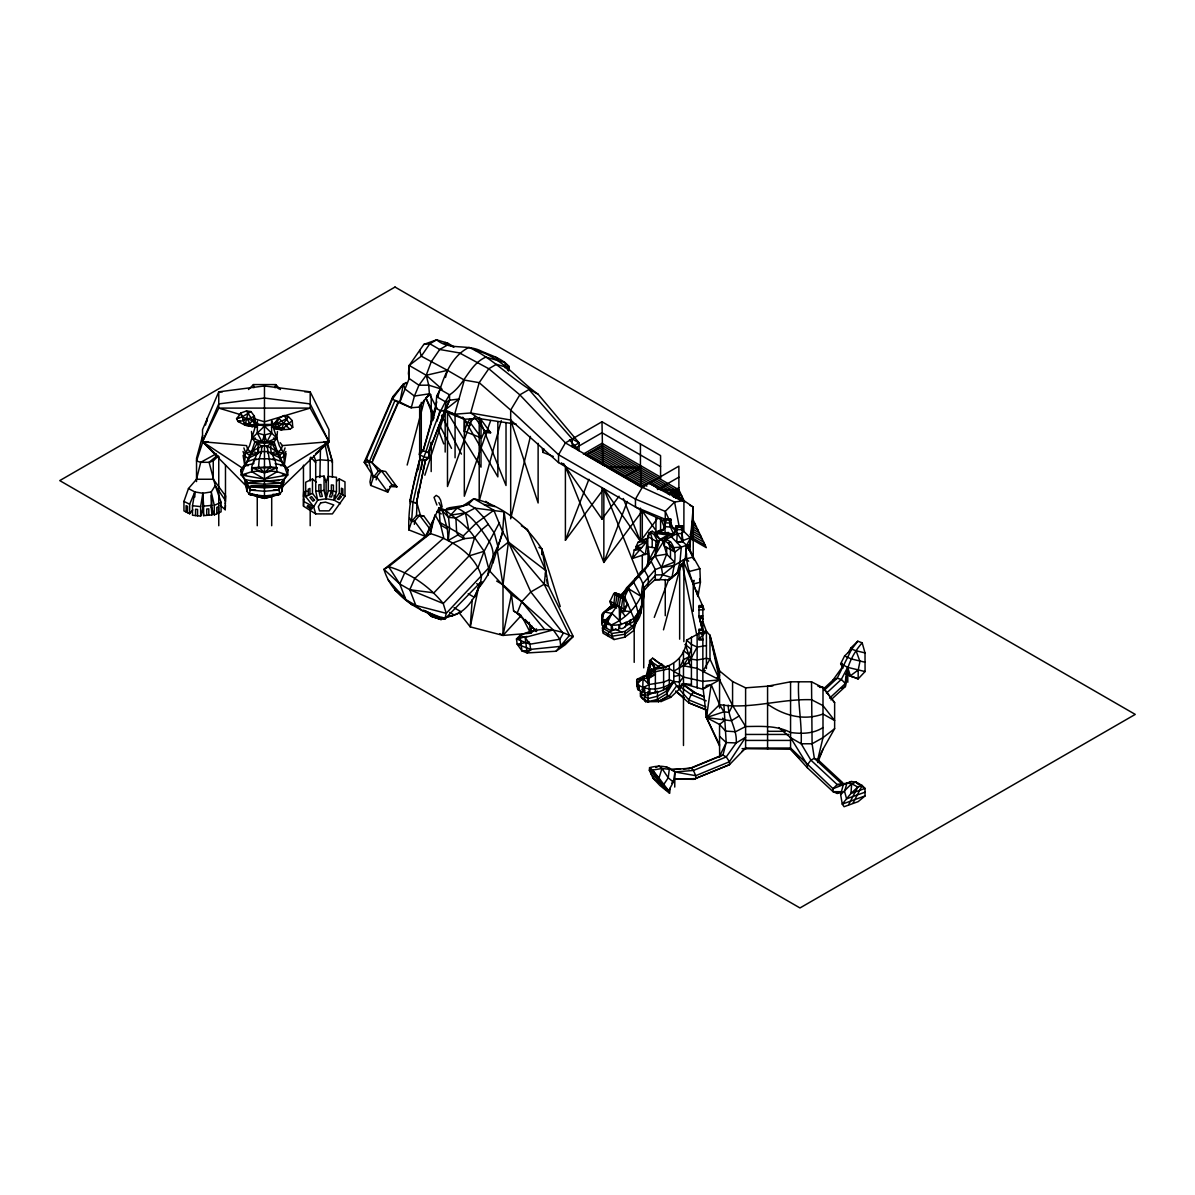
<?xml version="1.0" encoding="UTF-8"?>
<svg xmlns="http://www.w3.org/2000/svg" width="1195" height="1195" viewBox="0 0 1195 1195"><rect width="100%" height="100%" fill="white"/><g stroke="black" fill="none" stroke-linecap="round" stroke-linejoin="round"><path stroke-width="1.5" d="M453.921 346.774L447.722 343.189L436.638 339.828L423.807 344.414L409.198 365.446L409.168 378.501L399.892 402.073L392.229 399.264L392.886 396.635L403.387 384.148L406.315 382.46M683.764 769.012L691.143 768.161L722.975 755.046L726.202 742.573L723.916 704.916M408.824 529.893L411.558 521.662L416.502 515.642L419.594 515.239L429.946 528.997L425.913 536.6L408.824 529.893C408.063 506.008 413.44 482.048 419.923 458.835L419.579 452.741L423.359 449.858L436.787 401.834M850.945 647.869L851.691 649.169L856.083 650.752L859.952 661.507L858.204 670.007L858.159 678.894L846.015 674.219L858.159 678.894L865.075 671.56L865.016 652.918L862.178 642.805L857.786 641.222L850.945 647.869L848.345 652.515M649.124 483.333L683.913 500.6L693.249 507.053L690.576 538.034L686.572 545.293C684.287 563.218 691.905 580.053 697.985 596.454L700.419 582.189L699.882 568.745L686.572 545.293L682.061 540.932L682.539 525.964L676.056 525.875L676.684 530.61L673.562 533.911L668.289 535.046C657.892 548.251 651.469 564.294 638.966 576.124C648.108 588.702 643.851 607.344 633.843 618.263C625.194 624.014 612.945 628.286 603.385 622.266L601.802 619.533L602.489 613.618L613.498 606.268L615.201 592.854L624.671 596.873L633.843 618.263L633.843 621.43L630.542 623.297L630.542 619.951M508.607 371.092L508.667 366.088C501.482 358.097 490.458 355.318 481.002 350.986C466.842 343.801 449.201 350.568 436.638 339.828L429.812 343.772L423.807 344.414M387.822 489.278L387.778 492.116L370.674 485.409L369.972 481.839L371.555 473.549L364.206 462.241L392.886 396.635M649.378 669.364L649.587 660.626L652.589 658.206L665.735 667.527M277.449 431.47L276.837 438.132L264.468 443.001L262.063 441.866L257.298 433.053L257.403 421.178M674.742 787.072L674.936 771.94C668.259 765.308 658.116 765.308 649.587 767.653L649.333 770.237L652.978 778.139L659.909 785.473L669.558 793.256L670.261 788.102M251.831 493.849L256.656 496.478L264.468 498.375L279.615 494.342L281.93 491.22L283.185 481.63M648.362 550.387L647.66 566.176C651.155 555.451 645.494 543.8 648.81 533.179L650.304 532.328L654.098 534.523L662.911 541.32L677.162 533.448L682.061 533.717L683.107 541.947L676.788 542.41L677.162 533.448L676.056 525.875L682.539 525.964L681.897 529.251M286.113 453.607L284.425 464.153L283.484 452.591C275.179 453.607 270.115 444.092 261.75 446.123L254.849 441.866L252.115 438.132L257.298 433.053L264.468 435.025L266.873 441.866L271.638 433.053L271.549 421.178M641.043 612.96L643.104 591.794L648.317 585.625L655.278 579.485L669.155 579.963L671.978 577.693C673.741 566.042 678.596 552.105 670.47 541.783L666.676 539.602L662.911 541.32L666.676 554.166L674.458 562.053L655.278 569.582L643.104 583.429C638.937 596.813 646.032 611.84 635.441 623.387L642.163 605.327L643.732 587.985L655.921 574.9L662.687 574.855L671.978 577.693L677.192 572.958L685.377 559.17M303.5 496.552L303.724 491.847L307.04 491.235M303.575 500.317L303.635 499.137M336.706 481.092L339.29 478.866L344.982 481.854L344.982 496.209L332.404 513.895L315.689 513.895L303.5 506.187L303.724 491.847M192.768 509.817L189.661 513.745L183.955 510.922L183.955 501.407L188.466 488.561L196.533 479.255L213.248 479.255L225.452 495.746L225.228 500.197L215.279 485.603L209.08 462.301L217.281 455.519M225.302 503.812L225.362 502.707M220.253 505.291L225.228 509.712L225.452 505.246M688.678 561.217L686.318 558.827L686.587 553.703M686.856 548.565L687.05 545.144L694.295 560.141M320.469 448.603L319.872 477.582M482.063 581.905L477.761 589.105C488.65 576.005 498.942 559.126 489.502 541.933C480.987 528.788 471.741 514.94 457.102 508.069L449.664 507.711L446.497 508.652M671.426 536.854L673.562 533.911L670.425 526.995L670.903 519.242L664.42 519.153L665.167 533.239L671.426 536.854L681.299 547.071L680 561.784L677.192 572.958L669.155 579.963M472.204 599.621L470.247 626.867L503.005 635.426L530.61 633.216L536.51 628.899M545.503 574.242L545.756 570.598L541.947 549.147C526.651 525.173 501.81 505.067 473.847 498.718L463.287 505.619L449.664 507.711L451.366 508.697M261.346 452.935L261.75 446.123L251.07 451.889L245.468 452.591L244.512 464.153L243.108 455.37M430.962 525.74L423.792 515.971L419.594 515.239L414.65 521.259L411.558 521.662L412.962 502.617L422.567 460.224L425.793 452.173C432.037 432.112 438.356 412.424 449.544 394.813C464.87 385.014 469.112 364.4 485.872 357.111L505.291 362.638L505.291 368.045M492.908 563.203L502.632 531.715L504.081 511.863L475.012 508.144L468.365 504.29L463.287 505.619M853.021 803.115L862.178 785.488L857.786 787.072L850.945 793.48L865.016 788.431L856.083 782.127L851.691 783.711L850.945 793.48L842.266 804.115L844.073 806.715L858.159 801.651L865.075 795.915L865.016 788.431L862.178 785.488L856.083 782.127L851.333 781.515L833.034 788.7L790.567 748.04L745.605 748.04L741.736 751.595M487.948 575.422C488.725 559.857 499.704 546.937 502.632 531.715L493.834 510.25L473.847 498.718L468.365 504.29L457.102 508.069L442.255 510.758L439.103 507.681L425.644 536.196L383.968 569.313C391.915 596.38 419.236 611.915 444.869 618.95L480.539 582.368L481.451 576.483C475.087 554.196 451.68 539.781 430.334 533.597L425.644 536.196M437.714 397.233C442.852 378.681 450.575 356.394 469.023 347.386C494.64 359.142 513.387 381.399 538.123 394.231L579.067 442.882L579.067 450.769L569.432 439.805M432.889 420.461L435.652 408.182L436.653 396.68L438.012 393.558L437.519 396.874M257.463 427.168L245.095 425.226L238.014 421.491L236.58 418.743L240.897 412.977L246.499 410.946L254.595 423.254L264.468 426.152L276.837 438.132L274.103 441.866L279.301 457.461L288.07 469.889L287.622 475.042L281.034 483.243L281.034 486.41L247.903 486.41L244.885 482.481L244.885 479.314L247.903 483.243L247.903 486.41M689.395 550.417L690.576 538.034L683.884 531.446L683.913 500.6L674.592 502.049L642.298 487.276L565.399 442.882L519.84 394.843L488.785 368.732L459.448 352.913L439.715 349.493L429.812 343.772L421.282 356.185L409.198 365.446L408.436 373.467L409.168 378.501L418.937 385.223L428.721 385.178L440.462 388.778M679.88 565.16L683.062 563.487L685.273 558.827L686.572 545.293L689.978 544.233M376.201 479.882L376.515 476.76L381.444 470.74L385.656 471.487L396.919 486.828L389.66 486.529M414.351 524.381L414.65 521.259L425.913 536.6M469.919 425.779L470.233 422.657L474.445 417.055L484.797 430.827L490.637 432.724L479.374 417.369M258.464 467.753L259.285 458.775L261.346 451.561L267.605 451.561L271.355 452.935L275.179 460.194L277.15 471.726L264.468 479.076L241.33 475.042L240.882 469.889L249.65 457.506L254.849 441.866L274.103 441.866L274.103 445.212M654.516 579.978L659.789 579.665L662.687 574.855L661.447 567.565L655.174 555.989L655.995 541.201M448.215 540.513L447.378 528.952L442.255 510.758L448.528 517.42L455.907 517.943L475.012 508.144L483.796 517.465L488.217 524.276L481.346 529.938L474.624 537.601L464.228 538.676L457.849 534.987L448.215 540.513L449.589 527.802L448.528 517.42L445.257 510.086L439.103 507.681L440.044 522.499L443.763 537.944L404.806 572.629L399.787 583.967L405.852 599.666L411.752 604.685L414.859 605.581M462.077 417.309L464.541 419.863L464.392 431.305L481.495 437.997L484.797 430.827M689.44 550.118L693.249 514.94M556.034 651.245L569.507 635.426C553.479 627.48 536.256 627.629 519.944 635.411L516.479 638.966L517.166 644.15L521.976 650.931L527.159 652.933L556.034 651.245L565.265 644.688L573.241 636.487L569.507 635.426L544.203 584.236L545.756 570.598L527.473 529.355L521.364 525.83M250.995 485.977L281.318 485.977L278.659 490.069L264.468 491.264L250.278 490.069L250.278 486.903L264.468 487.814L278.659 486.903L279.615 494.342L264.468 496.941L249.337 494.342L247.021 491.22L247.634 485.977L250.278 490.069L249.337 494.342L264.468 498.375L272.296 496.478L277.106 493.849M499.824 633.589L503.005 635.426L503.005 584.728L508.413 542.037L504.081 511.863L504.081 515.553M288.07 469.889L284.022 465.632L279.301 457.506L279.645 454.951L277.867 451.889L281.243 449.514L282.393 445.615L280.153 442.643M655.278 579.485L655.278 569.582L651.17 561.381L626.524 588.015L621.086 596.2L638.966 576.124L638.966 577.469M417.219 498.599L416.502 515.642M417.727 494.954L418.235 491.294M421.282 469.366L422.567 460.224L419.923 458.835L419.579 452.741M862.178 642.805C851.542 654.86 844.85 670.231 845.388 686.498L830.913 699.897M275.044 387.718L275.492 384.581L253.445 384.581L248.5 389.525M719.689 757.212L719.554 746.024L706.439 717.568L711.204 684.571L706.2 685.542M664.271 529.161L665.062 523.903M418.25 469.74L419.923 458.835M669.558 793.256L668.617 790.761L673.353 782.068L674.936 771.94L666.272 766.846M241.853 473.041L240.882 469.889L244.93 465.632L249.635 457.461L249.292 454.951L245.468 452.591L249.531 445.884L256.507 422.522M522.2 617.008L530.61 633.216L531.79 625.911M431.246 442.703L428.811 451.665L429.169 457.76L424.016 456.968L419.221 454.458L423.164 450.799L428.617 452.606L444.659 411.334L446.168 402.177L449.544 400.22L458.985 399.01L445.063 409.96L428.811 451.665L429.169 457.76L425.39 460.658L416.293 503.304L409.78 500.959L420.117 457.894M615.589 604.312L617.337 593.691L615.201 592.854L613.767 593.557L610.107 601.145L610.69 603.804L616.605 608.061M619.159 606.373L620.892 595.752L622.774 595.782L628.57 588.747L641.043 596.395C634.904 609.136 624.089 619.189 611.287 625L611.287 629.855L610.122 630.243L606.731 628.286L605.148 623.282L606.731 622.371M648.317 585.625L648.317 577.185L644.21 569.836L640.102 572.435M188.466 488.561L194.83 491.937L192.5 505.724L192.5 515.239L200.64 516.12L200.64 506.605L202.851 493.251L211.261 491.937L215.279 485.603L221.075 502.303L221.075 511.818L214.278 514.881L211.261 507.188L211.261 495.327M275.179 463.63L284.216 465.602L287.622 475.042L264.468 479.076L251.801 471.726C249.919 461.33 261.75 453.219 257.254 443.001L271.698 443.001L274.103 441.866M206.765 421.596L207.377 418.056L205.495 425.061M606.552 622.266L604.969 623.178L617.367 605.342L618.831 596.484L620.892 595.752L622.909 597.306L619.563 620.653L621.445 624.567M428.094 612.438L444.869 618.95L446.243 613.334L443.226 603.535L409.78 589.732L399.787 583.967L383.968 569.313L388.629 566.684L430.334 533.597L432.62 521.528M639.25 610.54L633.843 630.497L624.88 637.144L614.066 639.549L603.012 633.171L602.429 628.002L603.833 625.015M669.962 524.172L670.903 519.242L664.42 519.153L665.525 526.726L659.789 532.597L673.562 533.911L675.041 530.55L669.962 524.172L670.425 526.995L665.525 526.726M857.786 641.222L851.691 649.169L844.581 655.98L840.653 663.703L847.673 667.348L847.793 674.159L845.388 686.498L841.31 688.29M669.29 666.033L655.368 668.453L651.32 660.715C647.287 667.826 645.24 676.908 649.139 684.511L663.613 682.136L669.29 679.791L673.786 681.538L679.477 681.986L683.48 677.057L702.854 681.374L719.554 679.895L732.58 705.453L745.605 726.53C760.767 726.396 776.66 725.245 790.567 732.505C801.651 733.969 813.302 733.879 822.996 727.561M423.359 449.858L423.164 450.799L436.041 406.793L436.787 408.227L429.393 393.797L428.721 385.178L426.227 375.275L431.186 361.891L439.715 349.493L446.542 345.549M429.513 456.042L425.584 459.716L416.711 502.258L420.715 516.374L423.792 515.971M478.881 585.864L470.247 626.867L458.85 612.333M240.897 412.977L245.095 425.226L253.161 421.118L254.266 416.039L250.98 411.588L246.499 410.946M468.201 593.766L474.49 597.395L480.539 582.368C475.804 597.38 465.482 614.514 448.334 616.471M638.713 547.101L634.321 549.954L632.289 558.528L648.482 553.27M842.759 782.74L817.768 759.587L822.996 737.644L822.996 687.364L817.963 686.229M530.416 436.429L510.683 518.824L510.683 410.079L519.84 394.843L528.982 389.555L572.226 438.938L579.067 442.882L572.226 446.825L572.226 438.938M247.021 491.22L245.946 486.619L246.663 483.646M281.034 486.41L284.051 482.481L284.051 479.314L281.034 483.243L264.468 484.184L247.903 483.243L241.33 475.042L251.801 471.726L252.593 468.485M196.533 479.255L200.715 462.301L216.19 453.831M430.334 533.597L435.01 514.731L441 525.262L447.378 528.952M694.22 580.411L693.324 584.026L700.419 582.189L699.538 579.037M281.497 460.822L271.698 443.001L270.473 447.692L271.355 452.935M247.455 460.822L257.254 443.001M865.075 795.915L842.266 804.115L840.653 794.69L843.267 784.682L846.194 783.636M407.166 465.034L424.569 399.713M648.302 667.736L651.32 660.715L647.033 676.191M663.479 629.84L680.926 564.981M202.657 435.548L196.533 458.297L196.533 481.585M437.056 421.208L439.969 410.453L435.652 408.182M479.688 499.241L501.243 420.595M315.689 513.895L313.673 506.814L317.691 500.137L326.101 498.748L328.311 490.727L328.311 476.372L336.452 477.298L336.452 491.653L334.107 500.137L340.47 503.692M647.063 564.847L648.915 560.336L655.174 555.989L659.76 539.483L668.289 535.046L666.676 539.602M445.466 377.471L447.483 370.345L421.282 356.185L419.669 350.434M516.3 424.165L479.21 418.594L464.317 419.221L454.683 414.217L464.317 380.07L447.483 370.345L426.227 375.275L418.937 385.223L414.426 396.068L411.244 407.779L394.828 400.758L369.404 461.718L365.013 462.39L392.229 399.264L403.387 384.148L406.479 383.251M200.64 516.12L202.851 508.502L202.851 493.251L194.83 491.937L189.661 504.23L189.661 513.745M439.969 410.453L444.659 411.334L449.544 400.22L449.544 394.813L440.029 389.331L436.653 396.68L446.168 402.177M641.043 596.395L633.783 582.473L626.524 588.015L628.57 588.747L636.069 604.864L638.055 612.677L633.843 626.852L624.88 634.216L611.915 636.233L602.429 630.766L604.521 626.27M700.001 632.827L686.587 640.132C685.213 659.102 669.11 669.334 651.32 669.29L649.139 671.291L655.368 668.229L651.32 663.165L647.421 672.217M625.119 616.127L621.251 610.735L624.044 611.511L627.674 604.237L622.909 597.306L624.671 596.873L628.57 588.747L620.877 594.677L613.767 593.557L623.88 599.397L624.029 611.496L621.251 610.735L617.367 605.342L604.386 611.9L601.802 619.533L604.969 619.697L611.287 625M440.044 522.499L463.272 535.913L464.228 538.676L452.651 543.083L414.784 578.395L409.78 589.732L433.919 592.825L469.037 555.929L474.624 537.601C467.364 525.89 455.564 518.645 445.257 510.086M623.88 599.397L624.671 596.873M655.756 767.459L658.968 766.07L661.985 768.505L658.983 778.02L668.617 790.761L663.165 785.309L652.978 778.139M424.837 475.252L445.406 411.319M202.806 441.956L196.533 460.971L200.715 462.301L209.08 462.301L213.248 460.971L218.147 456.087M370.674 485.409L373.423 477.163L378.367 471.144L381.444 470.74L391.796 484.513L396.919 486.828L394.35 484.632M464.392 431.305L467.14 423.06L470.292 418.862M553.285 456.43L543.023 452.412L544.128 449.111M276.463 428.482L281.497 429.812L283.738 423.179L288.458 416.667L292.237 420.61L292.745 427.347L289.892 429.229L281.497 429.812L274.79 428.841L271.399 424.449L257.537 424.449L255.416 422.268L254.266 416.039L250.636 418.22L245.035 419.131M285.889 451.456L284.305 456.132L280.347 458.492L279.645 454.951L283.484 452.591L285.067 447.916M490.667 420.506L464.317 496.239L464.317 419.221L444.42 411.364M633.843 630.497L633.843 624.731L638.055 612.677L638.055 616.814L635.979 619.458M275.179 460.194L269.652 458.775L259.285 458.775L253.773 460.194L253.773 463.63L244.736 465.602L241.33 475.042L246.573 475.042M471.696 419.176L447.483 486.514L447.483 412.619L444.973 409.915M499.45 522.603L484.124 551.268L478.388 566.654L443.226 603.535C429.274 586.237 410.019 572.958 388.629 566.684L399.787 583.967M654.262 617.397L669.066 578.485M563.577 463.511L565.399 466.543L565.399 540.23L588.911 479.285M627.36 501.482L603.848 562.427L565.399 466.543L561.381 462.853M663.195 530.446L665.152 525.367M675.608 498.285L678.88 489.816L601.981 445.421L585.52 454.936L605.387 466.394M666.676 547.37L666.676 554.166L661.447 567.565L674.309 565.369L685.273 558.827M817.768 762.544L822.996 749.235L834.633 728.681L834.633 702.63L822.996 687.364L819.65 687.364M339.29 478.866L339.29 493.221L334.107 500.137L326.101 498.748L326.101 481.929L328.311 476.372M650.543 666.078L647.033 674.219L637.04 684.152C648.093 692.114 663.479 689.649 673.786 681.538L673.786 663.643M638.548 685.019C638.832 698.388 635.65 681.075 637.04 679.372L647.033 678.162L650.543 670.007M647.421 678.342L651.32 669.29L655.368 671.754L669.29 668.692L683.48 677.057M647.033 678.162L648.302 678.76L649.139 677.416L651.32 669.29M824.027 690.456L837.172 678.237L851.691 649.169M378.367 471.144L372.123 462.435L398.637 402.058M444.659 411.334L449.544 400.22M655.995 547.997L648.213 546.892L648.915 560.336L659.76 539.483L655.995 533.433L652.201 531.237L648.81 533.179M372.571 459.761L397.801 402.79M285.172 477.791L286.591 474.624M846.359 677.296L847.793 674.159L853.021 677.431M706.424 645.584L697.133 647.078L688.828 662.553L673.786 671.127M608.121 621.519L608.121 623.178L606.552 624.089L611.974 613.453L604.386 611.9L612.258 604.834M688.843 768.803L719.704 756.121L726.202 742.573L736.195 742.932L745.605 737.285L729.458 761.738L729.458 764.695L693.458 779.334L674.742 778.961L671.724 783.248M818.276 759.049L822.996 749.235M638.055 612.677L634.216 620.653L634.216 617.77M679.477 668.005L683.48 659.7L688.828 656.817L683.48 665.779L697.133 668.393L719.554 679.895L702.854 689.246L683.48 683.734L679.477 686.528L676.624 685.915L673.786 681.538C667.885 688.529 659.222 693.429 649.901 693.07L649.901 688.738M647.436 538.467L638.175 542.171L647.391 540.991L645.285 554.614L639.848 549.76L634.321 549.954L641.595 547.713L635.815 546.937L638.175 542.171L647.75 538.153M691.412 667.871L688.828 662.553L688.828 654.711L691.412 649.468L685.288 644.508L686.587 644.508M638.339 684.451L637.04 686.378M848.629 804.698L857.786 787.072L851.691 783.711L846.941 783.098L844.581 791.463L846.598 798.798L865.046 792.18M865.075 671.56L847.673 667.348L841.31 679.417L826.477 693.175M391.796 484.513L387.778 492.116L376.515 476.76L373.423 477.163L371.555 473.549M604.969 619.697L603.385 622.266L611.974 613.453L619.563 620.653L619.309 608.778L624.029 611.496M652.201 531.237L647.75 536.45L658.385 542.59L654.098 534.523L655.995 533.433L668.677 532.492M257.298 433.053L264.468 426.152L274.701 424.539L278.689 418.19L284.141 415.516L288.458 416.667M244.93 465.632L247.455 461.614L255.909 458.566M255.76 427.168L257.537 424.449M634.186 555.705L632.289 558.528L647.391 540.991L635.815 546.937M254.595 423.254L254.266 416.039L254.595 423.254L252.025 427.033L252.025 426.227L245.095 425.226L247.918 413.111M625.388 622.565C628.734 627.465 616.934 632.304 620.115 624.626M283.902 428.243L277.046 427.407L274.701 423.732L278.689 418.19L285.052 424.464M823.594 688.798L833.034 680.015L843.267 665.764M841.848 792.166L837.172 793.435L833.034 791.658L807.402 767.802L807.402 764.845L810.882 760.125L814.348 758.362L817.768 759.587M565.399 540.23L603.848 488.74L640.43 541.305L657.519 518.421M565.399 466.543L601.981 519.108L619.07 496.224M664.898 521.289L642.298 510.937L603.848 562.427L603.848 488.74L638.862 576.065M673.502 497.03L678.88 489.816L684.66 502.005M624.716 627.27L625.388 626.374M640.49 693.13L647.989 698.612L657.459 696.207L666.511 691.098L673.786 681.538L666.511 693.847L657.459 699.374L647.989 701.779L640.49 696.297L640.49 690.322M429.393 393.797L419.012 407.092L411.244 407.779L399.892 402.073L403.387 384.148L405.135 389.062L414.426 396.068L429.393 393.797L431.186 395.067M271.399 424.449L274.447 423.314L278.689 418.19L276.732 423.105L281.497 429.812L292.237 420.61M448.528 517.42L457.102 508.069M463.272 535.913L476.297 523.081L493.834 510.25M704.049 634.022L706.424 631.393L702.854 621.564L700.27 621.564L698.985 616.008L698.985 605.536L702.854 605.536L702.854 689.246L705.647 686.946M521.364 615.395L503.005 635.426L511.43 594.512L489.517 570.807M851.691 783.711L840.653 794.69M745.605 748.04L729.458 764.695L693.458 779.334L693.458 778.543M494.745 553.001L508.413 542.037L545.756 570.598L548.52 586.237L573.241 636.487L560.799 646.346L530.625 649.378L517.166 644.15L529.549 642.073M625.105 606.836L627.674 604.237M719.554 744.754L706.439 717.568L719.554 704.647C750.565 709.576 780.723 698.642 811.524 699.717L822.996 705.633L834.633 720.555L822.996 714.012C803.832 721.048 783.771 715.626 767.578 704.124M270.488 467.753L270.488 466.872L251.801 467.753L264.468 472.682L277.15 467.753L270.488 466.872L264.468 472.682L257.478 471.144L251.801 471.726M282.125 487.067L328.954 441.732L328.954 429.647L310.192 391.84L264.468 385.955L218.76 391.84L202.523 429.647L202.523 441.732L247.007 486.873M425.779 611.228L431.171 616.291L432.754 614.768M654.681 700.808L661.149 701.525L670.679 697.357L679.477 689.067L683.48 683.54L691.412 684.496M829.599 698.164L845.388 683.54L841.31 679.417L837.172 678.237L833.034 680.015M315.555 453.756L328.954 441.732L310.192 403.925L264.468 398.04L218.76 403.925L202.523 441.732L218.76 456.998M602.489 613.618L612.378 605.148M640.49 696.297L645.659 701.719L658.535 701.629L669.349 695.863L676.624 685.915L679.477 689.067L679.477 658.564M281.497 429.812L283.902 427.765M662.687 574.855L674.309 565.369M250.98 411.588L241.958 417.025L236.58 418.743L239.344 417.369M425.973 397.935L430.29 394.425M654.158 668.961L661.985 664.375L665.63 667.781M657.728 532.507L660.551 530.266L663.389 529.729M681.299 547.071L673.846 547.624L664.779 540.693L664.286 545.995L674.921 552.135L681.299 547.071L686.572 545.293M661.328 540.394L668.289 535.046L655.995 533.433M834.633 728.681L822.996 737.644L812.092 743.768L801.173 743.768L790.567 737.644L778.692 727.561M602.429 628.002L611.915 633.484L624.88 631.468L633.843 624.731M858.204 670.007L850.407 675.787L847.673 667.348M641.849 689.321L644.598 687.334L644.598 699.463L645.659 701.719M640.49 693.488L644.598 690.501M274.701 424.539L285.963 418.997L285.963 418.026M267.202 447.692L267.202 446.123L271.698 443.001M649.049 701.047L647.989 701.779L647.989 691.711M657.743 532.074L660.551 530.266L662.374 530.894M648.691 677.386L655.368 674.309L648.302 678.76L651.32 671.739L655.368 671.754L650.199 674.966L650.199 670.32M286.86 468.037L328.954 441.732L310.192 408.092L310.192 391.84L304.77 391.84M739.093 715.999L731.31 720.764L706.439 717.568L703.063 688.021M634.829 578.664L638.966 576.124M641.849 694.922L647.989 695.072L657.459 691.158L657.459 699.374L658.535 701.629L667.572 696.102L669.349 695.863L670.679 697.357M239.837 420.879L238.014 421.491L243.212 420.715L246.917 418.504L253.161 421.118M681.494 532.865L683.884 531.446L681.777 530.221M506.411 367.388L508.667 366.088L509.294 370.42M660.581 479.255L660.581 455.594L601.981 421.76L565.399 442.882L558.558 454.712L558.558 462.599L642.298 510.937L655.95 530.58L655.95 517.734M574.959 448.349L601.981 432.754L660.581 466.588M583.369 454.055L601.981 443.315L660.581 477.149M623.969 477.134L640.43 467.618L640.43 443.957M657.489 489.502L678.88 477.149M668.184 493.879L678.88 487.709M669.723 495.103L678.88 489.816L660.118 489.547L592.839 450.709M548.52 586.237L544.203 584.236L530.819 591.958L521.767 601.683L517.047 613.393L536.719 631.079M670.47 558.005L670.47 549.566L668.573 542.874L670.47 541.783M608.554 632.708L614.021 629.541M643.134 687.633L649.139 684.511L643.134 678.79L637.04 681.762M745.605 726.53L735.508 731.758L725.544 731.056L719.554 724.439L706.439 717.568L706.439 710.741M637.04 679.372L643.134 676.28L647.391 675.534M649.139 677.416L655.368 674.309M451.68 615.963L461.345 611.915L454.055 607.717M634.321 549.954L637.099 548.595M316.391 482.242L312.478 479.016L305.681 482.242L305.681 496.597L313.673 506.814L303.724 501.482M305.681 496.597L312.478 493.371L312.478 479.016M249.65 457.506L257 454.07M214.278 514.881L214.278 505.365L221.075 502.303M851.333 781.515L847.673 783.113L837.172 784.562L833.034 788.7L833.034 791.658L841.668 791.717M682.061 540.932L690.277 537.75M257.597 452.935L261.346 451.561M660.551 530.266L655.278 532.059L658.281 532.417M705.229 670.634L702.854 671.411L709.979 659.087L709.979 635.292L706.424 631.393L702.854 631.393L700.27 621.564M279.301 457.506L270.473 453.383L276.672 451.337L276.672 454.399M706.439 717.568L723.901 711.832L729.055 712.354L732.58 705.453L732.58 681.553L719.554 670.933L717.956 667.721M719.704 756.121L722.975 755.046L726.231 756.928L729.458 761.738L695.729 775.704L674.936 771.94L693.458 770.461L726.231 756.928L736.195 742.932C737.449 729.577 728.203 718.434 728.248 705.184M274.701 423.732L289.534 423.896L292.745 427.347M469.037 555.929L484.124 551.268L488.546 568.058L446.243 613.334L415.83 605.432L405.852 599.666L387.972 579.694M676.788 542.41L680.299 541.425M271.638 433.053L264.468 435.025L262.063 441.866L252.115 438.132L251.488 431.47M560.799 646.346L559.872 639.235L553.24 629.899L525.128 637.413L519.944 635.411L521.976 650.931L530.849 650.334M686.318 558.827L693.414 556.989L687.513 544.995L687.439 548.475M689.052 571.539L699.882 568.745M527.04 636.412L516.479 638.966L529.938 644.195L559.872 639.235L563.189 633.365L530.819 591.958L508.413 542.037L502.632 531.715M673.786 676.579L679.477 675.19M609.629 607.179L615.44 606.537L610.72 603.804L610.107 601.145L624.641 609.54M312.478 493.371L317.691 500.137L315.734 491.22L315.689 460.747L319.872 459.776L332.404 460.747L332.404 477.268M242.346 474.624L244.482 479.374L250.054 480.584L264.468 481.346L284.455 479.374M842.266 663.359L840.653 663.703L842.953 668.199M834.633 702.63L822.996 687.708L811.524 681.807L790.567 681.807L767.578 686.199L745.605 687.842L732.58 681.553M425.793 452.173L428.617 452.606M425.584 459.716L422.567 460.224L425.39 460.658L424.076 459.97M651.155 774.196L663.808 784.398L668.229 777.796L669.29 769.281L661.985 768.505L652.589 770.088L649.587 767.653L663.688 787.953M655.174 555.989L666.676 554.166M450.963 515.075L465.423 512.864L468.739 529.773M464.541 419.863L467.14 423.06L470.233 422.657L481.495 437.997M702.854 631.856L706.424 631.393L706.424 668.543M258.478 453.383L250.442 454.399L252.279 454.399L252.279 451.337L258.478 453.383L258.478 447.692M367.761 465.751L364.206 462.241L366.387 459.97L372.123 462.435L368.867 462.42L366.103 458.955L367.597 459.836M369.987 462.286L368.867 462.42L373.423 477.163M315.734 476.865L324.054 476.118L326.101 481.929M315.734 491.22L324.054 490.473L326.101 498.748M211.933 505.395L211.933 514.911L203.613 515.628L203.613 506.112L211.933 505.395L211.261 491.937L214.278 505.365M282.393 445.615L328.954 441.732L323.83 441.732M443.3 410.408L454.683 414.217L470.651 412.977L510.683 420.028L558.558 462.599M772.881 685.915L767.578 686.199L767.578 749.235M680.388 769.162L671.919 769.52L691.143 768.161L693.458 770.461L695.729 775.704L695.729 778.662L674.742 778.961M444.062 343.323L447.722 343.189M273.625 480.748L278.883 480.584M484.109 432.754L490.637 432.724L488.068 430.529M222.375 391.84L218.76 391.84L218.76 408.107L202.523 441.732L243.705 468.948M257.522 425.196L271.429 425.196M252.115 438.132L255.581 438.132M273.371 438.132L276.837 438.132M207.945 441.732L202.523 441.732L246.558 445.615L247.709 449.514L251.07 451.889L248.59 458.492L244.646 456.132L243.048 451.456M244.736 465.602L248.351 465.602M280.601 465.602L284.216 465.602M251.801 467.753L277.15 467.753M282.378 475.042L287.622 475.042L277.15 471.726L271.459 471.144L264.468 472.682L258.464 466.872M251.801 483.243L247.903 483.243L264.468 481.047L281.034 483.243L277.15 483.243M250.278 490.069L255.611 490.069M273.341 490.069L278.659 490.069M254.386 494.342L249.337 494.342L264.468 495.955L279.615 494.342L272.878 494.342M698.985 606.477L702.854 606.477M698.985 607.314L702.854 607.314M698.985 609.838L702.854 609.838M702.003 628.062L698.985 615.963L702.854 615.963M702.854 629.153L698.985 629.153L698.985 640.027L702.854 640.027M698.985 630.377L702.854 630.377M702.854 632.678L698.985 632.678L702.854 635.038L698.985 639.011L702.854 639.011M767.578 731.31L785.264 731.31M745.605 734.447L788.805 734.447M745.605 740.422L790.567 740.422M742.125 748.638L790.567 749.235L799.455 757.884M271.474 427.168L273.192 427.168L279.406 445.884L283.484 452.591M843.267 784.682L837.172 784.562L810.882 760.125L801.173 743.768C802.069 723.02 797.573 702.54 798.589 681.807M250.054 480.584L264.468 481.346M621.251 610.735L630.676 611.601M244.153 422.97L256.656 425.808M192.5 505.724L200.64 506.605M475.446 350.374C500.75 356.14 517.659 379.876 538.123 394.231M328.311 490.727L336.452 491.653M270.473 453.383L278.495 454.399M865.046 662.239L851.333 658.953L844.581 655.98M676.46 528.459L672.979 527.876L670.664 522.932M464.317 380.07L479.21 382.669L510.683 410.079L558.558 454.712L635.456 499.107L665.256 511.385L669.11 519.631M483.841 504.484L494.939 506.575M856.083 650.752L865.016 652.918M369.404 461.718L372.123 462.435M241.614 414.949L218.76 408.107L310.192 408.092L264.468 421.79L253.923 418.638M704.154 696.506L693.458 692.338L682.061 683.824M272.296 425.808L277.046 427.407L283.738 423.179L289.892 429.229M425.808 611.063L431.171 616.291L441.074 619.578L453.966 614.857L449.678 612.378M658.983 663.33L661.985 664.375M431.171 616.291L441.074 619.578L428.079 612.079M273.043 458.566L281.482 461.614L284.022 465.632M602.788 618.412L602.399 614.394M705.991 706.962L688.843 699.911L679.178 689.067M705.991 709.92L688.843 702.869L675.683 691.278M703.81 696.61L693.458 692.338L691.143 694.639L688.843 699.911L688.843 702.869L706.215 709.725M706.215 700.853L691.143 694.639L679.313 686.214M445.063 409.96L454.683 414.217M519.93 614.723L513.596 611.004L511.43 594.512L521.767 601.683L553.24 629.899M697.133 647.078L691.412 644.374L686.587 640.132M183.955 501.407L189.661 504.23M339.29 493.221L344.982 496.209M655.95 487.276L668.931 494.147M672.173 495.88L680.284 500.167M690.008 505.336L693.249 507.053L693.249 558.677M513.596 611.004L519.81 614.514M505.5 364.251L508.667 366.088M445.167 342.382L453.667 347.297M600.159 446.482L677.042 490.876M675.743 490.219L680.328 492.863M598.322 447.542L675.22 491.937M674.144 491.518L681.762 495.91M596.499 448.588L673.382 492.982M672.546 492.803L683.211 498.957M594.662 449.649L671.56 494.043M670.933 494.088L683.137 501.123M591.002 451.755L647.137 484.169M589.18 452.815L646.853 486.111M587.342 453.876L644.254 486.723M691.905 521.946L694.952 523.709M691.83 524.112L696.401 526.756M691.741 526.278L697.85 529.803M409.198 365.446L426.227 375.275L442.135 389.286M691.666 528.444L699.284 532.851M691.591 530.61L700.733 535.898M691.502 532.776L702.182 538.945M689.993 534.255L703.721 542.171M689.918 536.421L705.155 545.219M689.545 537.974L706.32 547.668L693.414 520.467M538.9 547.385L541.947 549.147L560.246 606.597M437.041 511.475L441.269 513.925M627.584 623.237L632.274 625.941M414.799 502.453L416.293 503.304M615.395 628.749L621.714 632.394M606.358 623.641L606.358 628.077L601.966 625.119L601.862 619.07M496.657 581.069L503.005 584.728L521.767 601.683L543.934 628.704M476.7 583.653L479.807 585.445M399.533 592.78L394.933 590.106L404.956 597.53M441.791 617.173L444.869 618.95M423.553 610.137L426.406 611.78L421.73 610.451L415.83 605.432L409.78 589.732M429.946 614.364L436.608 618.218L436.085 616.695M506.023 423.254L506.023 485.514L479.21 418.594L470.651 412.977L479.21 382.669L488.785 368.732L496.448 364.296L506.023 367.179L507.935 370.36M658.968 666.795L649.587 660.626L650.991 663.822M649.333 770.237L658.983 778.02L652.589 770.088L666.69 790.388M682.36 683.689L695.729 693.01M485.782 501.303L490.174 504.574M717.164 677.386L719.554 679.895L709.979 659.087L706.424 658.296L697.133 659.998L691.412 659.177L688.828 654.711L683.48 650.588L683.48 745.501M652.589 658.206L657.713 662.299M675.892 691.158L684.212 697.895M673.353 782.068L668.229 777.796L661.985 768.505M372.392 463.242L382.564 471.891M698.985 616.008L702.854 619.398L701.883 615.933M610.72 603.804L613.498 606.268M841.31 783.382L814.348 758.362L812.092 743.768L811.524 681.807M719.554 736.344L726.202 742.573M659.954 700.389L661.149 701.525M856.083 782.127L858.667 784.667M280.452 389.525L275.492 384.581L278.838 388.853M495.776 357.141L498.031 359.441M722.676 718.135L724.753 720.361L719.554 724.439L719.554 746.024M525.083 619.443L536.271 631.602M807.402 767.802L790.567 749.235L790.567 681.807M653.292 666.168L655.368 668.453L651.32 663.165M310.805 457.117L315.689 462.704M640.49 694.892L642.641 698.776M508.413 542.037L544.203 584.236M462.913 417.324L467.14 423.06M289.534 423.896L284.141 415.516M677.162 533.448L683.107 541.947M488.217 524.276L494.342 533.045L497.837 546.175L497.269 550.447L503.005 584.728M474.624 537.601L484.124 551.268M668.573 542.874L674.921 552.135M614.066 639.549L611.915 636.233L611.915 633.484M790.567 737.644L807.402 764.845M447.483 412.619L481.002 467.155L481.002 419.131M723.901 711.832L719.554 704.647L711.204 684.571M250.741 424.882L246.917 418.504L241.958 417.025L241.958 416.069M464.317 419.221L497.852 476.88L497.852 421.865M409.691 518.047L411.558 521.662M441.538 415.277L461.419 454.115M426.227 398.996L434.457 415.083M439.401 424.733L451.516 448.394M438.894 502.587L441.299 507.561M607.179 633.499L608.539 636.352M436.907 505.022L434.039 497.359L436.22 495.372L438.894 497.09L440.611 500.152L442.18 507.053M682.942 560.276L704.243 609.674M457.849 534.987L456.609 532.074L455.907 517.943M664.644 528.026L660.581 517.883L660.581 530.804M623.267 498.509L640.43 541.305L640.43 508.144M426.092 398.04L433.875 418.265M437.833 428.527L443.748 443.913M313.762 455.594L315.689 460.747M685.288 644.508L688.828 654.711M439.103 507.681L440.193 510.803M243.885 447.916L245.468 452.591M326.698 443.584L332.404 460.747M510.683 420.028L538.123 502.976L538.123 443.33M604.789 623.073L606.358 628.077M701.883 616.172L702.854 619.398M267.202 446.123L270.488 466.872M650.304 532.328L652.201 539.02L652.201 547.459M601.862 623.506L602.34 614.857M719.554 679.895L709.979 635.292L719.554 670.933L719.554 708.037M327.206 441.269L332.404 462.704M282.274 483.646L283.006 486.619M709.979 635.292L719.554 675.414M324.906 443.942L328.237 459.776L328.237 477.582M682.121 563.562L696.76 634.844M542.321 448.842L543.023 452.412M679.313 527.204L674.592 502.049L665.256 511.385L665.256 519.272L635.456 506.994L635.456 499.107L642.298 487.276L678.88 466.155L678.88 499.032M696.984 590.987L697.985 596.454L697.85 593.093M272.191 420.984L272.699 424.076M253.445 384.581L253.908 387.718M529.236 622.326L530.61 633.216M281.318 485.977L281.93 491.22M545.756 570.598L546.399 576.08M546.817 579.739L547.235 583.399M410.079 499.943L410.468 503.528M202.851 508.502L203.613 515.628M211.261 507.188L211.933 514.911M202.851 493.251L203.613 506.112M602.818 464.915L601.981 421.76M245.767 481.63L245.946 486.619M274.745 426.69L274.79 428.841L274.79 428.034M847.793 674.159L847.793 682.27M841.31 791.478L837.172 793.435L837.172 792.658M745.605 687.842L745.605 749.235M697.133 634.246L697.133 688.021M693.249 580.546L693.249 611.362M691.412 637.099L691.412 685.377M683.884 561.247L683.884 641.625M679.656 569.716L679.656 639.176M669.29 665.675L669.29 686.035M667.572 694.609L667.572 696.102L666.511 691.098M666.511 687.872L666.511 690.859M665.256 579.411L665.256 615.694M663.613 666.72L663.613 690.053M658.535 700.136L658.535 701.629M655.368 668.229L655.368 692.801M650.199 662.717L650.199 667.363M649.139 665.167L649.139 692.473L644.613 692.966L643.881 687.752M643.732 587.985L643.732 667.856M643.134 676.28L642.566 692.607L639.116 690.112L639.116 685.347M642.298 510.937L642.298 542.261M642.298 555.152L642.298 571.733M634.201 625.194L634.201 662.359M629.929 620.265L629.929 623.641L626.001 625.851L626.001 622.251M624.88 631.468L624.88 637.144M619.339 624.656L618.562 629.765L612.841 630.004L612.064 624.97M601.981 487.799L601.981 519.108M479.21 418.594L479.21 500.989M455.071 416.099L455.071 457.79M445.167 410.348L445.167 452.068M431.246 396.695L431.186 424.389M431.246 442.105L431.186 471.577M421.282 402.401L421.282 452.8M419.669 405.224L419.669 457.819M342.846 495.088L342.846 488.934L341.426 488.187L341.426 494.342M334.107 495.088L334.107 498.449M333.405 491.309L333.405 485.14L331.359 484.916L331.359 491.07M324.054 476.118L324.054 490.473M320.932 490.742L320.932 484.587L318.856 484.782L318.856 490.936M310.192 457.849L310.192 480.958M310.192 508.936L310.192 525.725M309.923 494.581L309.923 488.411L308.235 489.218L308.235 495.387M303.455 465.169L303.5 506.187M286.307 425.704L286.307 426.66M271.698 496.448L271.698 525.725M267.605 451.561L267.605 452.935M264.468 385.955L264.468 498.375M261.75 446.123L261.75 447.692M257.254 494.611L257.254 525.725M250.636 417.249L250.636 418.22M243.212 419.744L243.212 420.715M225.482 465.169L225.482 501.646M225.452 495.746L225.228 509.712M218.76 456.595L218.76 525.725M218.521 512.969L218.521 506.62L216.818 507.397L216.818 513.731M213.248 460.09L213.248 479.792M208.811 515.179L208.811 508.846L206.735 509.01L206.735 515.359M197.578 515.792L197.578 509.443L195.547 509.234L195.547 515.568M194.83 493.625L194.83 497.015M187.525 512.685L187.525 506.351L186.091 505.634L186.091 511.983M541.947 549.147L541.947 554.555L541.947 549.147M330.866 492.609L329.491 496.791L331.523 497L332.897 492.803L330.866 492.609M312.104 507.83L311.581 509.234L307.13 506.56L307.817 505.515L312.104 507.83M320.633 502.916L318.318 506.77L319.483 510.848L329.133 510.848L333.778 504.962L325.488 502.109L320.633 502.916M340.007 496L337.378 499.047L338.977 499.585L341.516 496.642L340.007 496M667.736 519.242L664.584 522.902L671.067 522.992L667.736 519.242M679.372 525.964L676.221 529.609L682.689 529.699L679.372 525.964M530.625 649.378L527.159 652.933L525.128 637.413L529.938 644.195L530.625 649.378M314.524 500.182L312.985 501.198L309.953 497.478L311.611 496.627L314.524 500.182M395.022 287.039L59.75 480.599L799.978 907.961L1135.25 714.401L395.022 287.039M622.774 595.782L618.831 596.484L617.337 593.691L622.774 595.782M321.306 492.295L319.229 492.489L320.23 496.612L322.321 496.418L321.306 492.295M640.43 467.618L606.672 467.14L641.267 487.112L640.43 467.618"/></g></svg>
